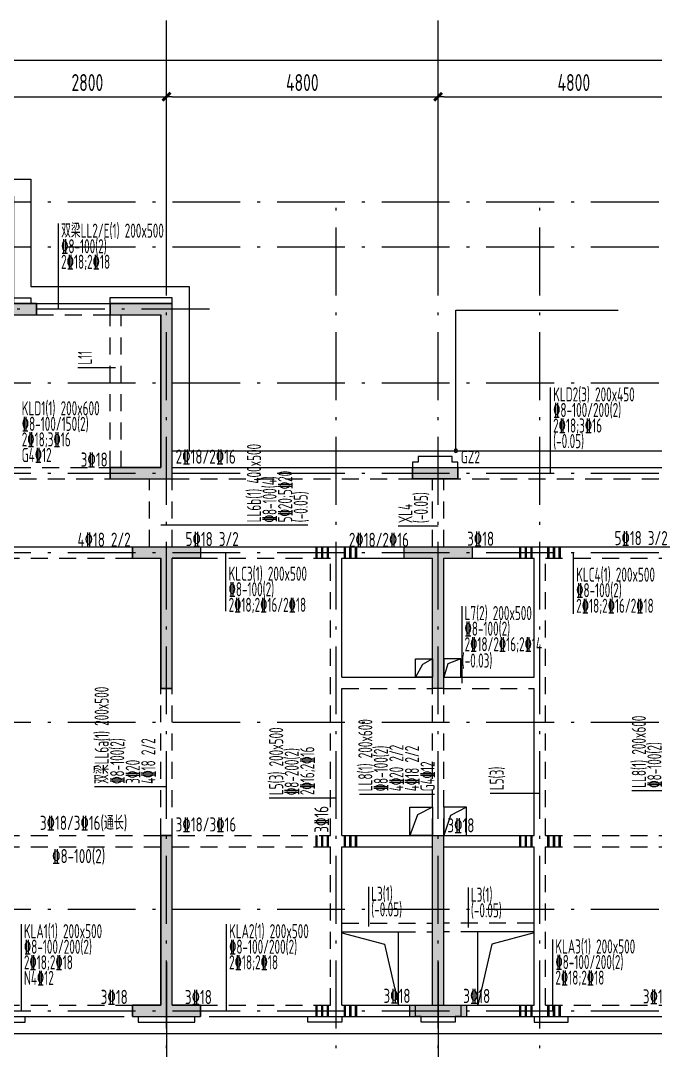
# Model space of a CAD drawing. Extents: x 580289 to 1106878, y -144605 to 78052.
# Drawn here: x 949914 to 961135, y -52942 to -34744 of the extents above; entities that cross this region are included whole.
import ezdxf

# ---------------------------------------------------------------- set-up
doc = ezdxf.new("R2010")
doc.units = 0
doc.header["$LTSCALE"] = 100
doc.linetypes.add('2', pattern=[18.5, 12, -3, 0.5, -3])
doc.linetypes.add('3', pattern=[5, 3, -2])
doc.layers.get('0').update_dxf_attribs({"linetype": 'CONTINUOUS'})
doc.layers.get('Defpoints').update_dxf_attribs({"linetype": 'CONTINUOUS'})
for name, color, linetype in [('AXIS', 3, 'CONTINUOUS'), ('COLU', 7, 'CONTINUOUS'), ('DIM', 3, 'CONTINUOUS'), ('HATCH', 254, 'CONTINUOUS'), ('jiangcha', 5, 'CONTINUOUS'), ('xj', 6, 'CONTINUOUS'), ('垂直标注', 2, 'CONTINUOUS'), ('构造柱', 7, 'CONTINUOUS'), ('梁', 4, 'CONTINUOUS'), ('梁原位标注', 7, 'CONTINUOUS'), ('梁虚线', 134, '3'), ('次梁箍筋', 1, 'CONTINUOUS'), ('水平标注', 2, 'CONTINUOUS'), ('洞口边线', 7, 'CONTINUOUS'), ('管道井', 3, 'CONTINUOUS'), ('网格', 253, '2')]:
    doc.layers.add(name, color=color, linetype=linetype)
doc.styles.get("Standard").update_dxf_attribs({"font": 'tssdeng.shx', "width": 0.7, "bigfont": 'tssdchn.shx'})
doc.styles.add('TSSD_Dimension', font='Tssdeng.shx', dxfattribs={"width": 0.7, "bigfont": 'tssdchn.shx'})
doc.dimstyles.new('TSSD_100_100$0', dxfattribs={"dimtxt": 300, "dimasz": 100, "dimexe": 250, "dimexo": 250, "dimgap": 100, "dimtad": 1, "dimdec": 0, "dimzin": 0, "dimdsep": 46, "dimtxsty": 'TSSD_Dimension', "dimblk": '_TSDBK', "dimblk1": '_TSDBK', "dimblk2": '_TSDBK', "dimsah": 1, "dimcen": 0, "dimclrt": 7, "dimadec": 0, "dimazin": 0, "dimtfac": 1, "dimtdec": 0, "dimtix": 1, "dimtmove": 2, "dimatfit": 3, "dimldrblk": '_TSDBK', "dimfxl": 1, "dimtolj": 1, "dimtzin": 0, "dimarcsym": 0})

# ---------------------------------------------------------------- blocks, each defined once
blk = doc.blocks.new('_TSDBK')
blk.add_line((-1, 0), (0, 0))
at = {"const_width": 0.5}
blk.add_lwpolyline([(-0.7, -0.7), (0.7, 0.7)], dxfattribs=at)
blk = doc.blocks.new('*D1922')
at = {"layer": 'Defpoints', "color": 0}
for p in [(-17300, 8155), (-14500, 8155), (-14500, 8155)]:
    blk.add_point(p, dxfattribs=at)
at = {"layer": 'DIM', "color": 0, "lineweight": -2}
for p, q in [((-17200, 8155), (-14600, 8155)), ((-17300, 7905), (-17300, 7905)), ((-14500, 7905), (-14500, 7905))]:
    blk.add_line(p, q, dxfattribs=at)
at = {"layer": 'DIM', "color": 0, "lineweight": -2, "xscale": 100, "yscale": 100, "zscale": 100, "rotation": 180}
blk.add_blockref('_TSDBK', (-17300, 8155), dxfattribs=at)
at = {"layer": 'DIM', "color": 0, "lineweight": -2, "xscale": 100, "yscale": 100, "zscale": 100}
blk.add_blockref('_TSDBK', (-14500, 8155), dxfattribs=at)
at = {"layer": 'DIM', "color": 7, "insert": (-15900, 8405), "char_height": 300, "attachment_point": 5, "style": 'TSSD_Dimension'}
blk.add_mtext('\\A1;2800', dxfattribs=at)
blk = doc.blocks.new('*D1923')
at = {"layer": 'Defpoints', "color": 0}
for p in [(-14500, 8155), (-9700, 8155), (-9700, 8155)]:
    blk.add_point(p, dxfattribs=at)
at = {"layer": 'DIM', "color": 0, "lineweight": -2}
for p, q in [((-9700, 8405), (-9700, 8405)), ((-14400, 8155), (-9800, 8155)), ((-14500, 7905), (-14500, 7905))]:
    blk.add_line(p, q, dxfattribs=at)
at = {"layer": 'DIM', "color": 0, "lineweight": -2, "xscale": 100, "yscale": 100, "zscale": 100, "rotation": 180}
blk.add_blockref('_TSDBK', (-14500, 8155), dxfattribs=at)
at = {"layer": 'DIM', "color": 0, "lineweight": -2, "xscale": 100, "yscale": 100, "zscale": 100}
blk.add_blockref('_TSDBK', (-9700, 8155), dxfattribs=at)
at = {"layer": 'DIM', "color": 7, "insert": (-12100, 8405), "char_height": 300, "attachment_point": 5, "style": 'TSSD_Dimension'}
blk.add_mtext('\\A1;4800', dxfattribs=at)
blk = doc.blocks.new('*D1924')
at = {"layer": 'Defpoints', "color": 0}
for p in [(-9700, 8155), (-4900, 8155), (-4900, 8155)]:
    blk.add_point(p, dxfattribs=at)
at = {"layer": 'DIM', "color": 0, "lineweight": -2}
for p, q in [((-9700, 8405), (-9700, 8405)), ((-4900, 8405), (-4900, 8405)), ((-9600, 8155), (-5000, 8155))]:
    blk.add_line(p, q, dxfattribs=at)
at = {"layer": 'DIM', "color": 0, "lineweight": -2, "xscale": 100, "yscale": 100, "zscale": 100, "rotation": 180}
blk.add_blockref('_TSDBK', (-9700, 8155), dxfattribs=at)
at = {"layer": 'DIM', "color": 0, "lineweight": -2, "xscale": 100, "yscale": 100, "zscale": 100}
blk.add_blockref('_TSDBK', (-4900, 8155), dxfattribs=at)
at = {"layer": 'DIM', "color": 7, "insert": (-7300, 8405), "char_height": 300, "attachment_point": 5, "style": 'TSSD_Dimension'}
blk.add_mtext('\\A1;4800', dxfattribs=at)
blk = doc.blocks.new('*D1939')
at = {"layer": 'Defpoints', "color": 0}
for p in [(-24700, 8802), (24500, 8802), (24500, 8802)]:
    blk.add_point(p, dxfattribs=at)
at = {"layer": 'DIM', "color": 0, "lineweight": -2}
for p, q in [((-24600, 8802), (24400, 8802)), ((-24700, 8552), (-24700, 8552))]:
    blk.add_line(p, q, dxfattribs=at)
at = {"layer": 'DIM', "color": 0, "lineweight": -2, "xscale": 100, "yscale": 100, "zscale": 100, "rotation": 180}
blk.add_blockref('_TSDBK', (-24700, 8802), dxfattribs=at)
at = {"layer": 'DIM', "color": 0, "lineweight": -2, "xscale": 100, "yscale": 100, "zscale": 100}
blk.add_blockref('_TSDBK', (24500, 8802), dxfattribs=at)
at = {"layer": 'DIM', "color": 7, "insert": (-100, 9052), "char_height": 300, "attachment_point": 5, "style": 'TSSD_Dimension'}
blk.add_mtext('\\A1;49200', dxfattribs=at)
blk = doc.blocks.new('biaozhun')
at = {"layer": 'HATCH'}
h = blk.add_hatch(color=256, dxfattribs=at)
h.paths.add_polyline_path([(19300, -8100), (19300, -7400), (19700, -7400), (19700, -8100)])
h.paths.add_polyline_path([(23800, 3000), (23800, 3450), (24600, 3450), (24600, 3000)])
h.paths.add_polyline_path([(-1550, 200), (-1550, 0), (-1450, 0), (-200, 0), (-200, -2300), (0, -2300), (0, 0), (1350, 0), (1350, 200)])
h.paths.add_polyline_path([(20300, 5400), (20300, 5600), (19800, 5600), (19800, 6400), (19000, 6400), (19000, 6200), (19600, 6200), (19600, 5400)])
h.paths.add_polyline_path([(23800, 4700), (24000, 4700), (24000, 5600), (22300, 5600), (22300, 5400), (23800, 5400)])
h.paths.add_polyline_path([(19500, -3000), (19700, -3000), (19700, -1900), (19200, -1900), (19200, 0), (19799.3, 0), (19799.3, 200), (19000, 200), (19000, -2100), (19500, -2100)])
h.paths.add_polyline_path([(24000, -3000), (24000, 0), (24600, 0), (24600, 900), (24400, 900), (24400, 200), (23800, 200), (23800, -2800), (23100, -2800), (23100, -3000)])
h.paths.add_polyline_path([(19800, 3200), (19600, 3200), (19600, 1600), (18900, 1600), (18900, 1400), (19800, 1400)])
h.paths.add_polyline_path([(14200, -2300), (14400, -2300), (14400, 0), (14900, 0), (14900, 200), (14200, 200), (13700, 200), (13700, 0), (14200, 0)])
h.paths.add_polyline_path([(17800, 6200), (17800, 6400), (17000, 6400), (17000, 4500), (16600, 4500), (16600, 4300), (17200, 4300), (17200, 6200)])
h.paths.add_polyline_path([(14400, 1600), (14400, 4300), (15300, 4300), (15300, 4500), (14200, 4500), (14200, 1400), (15300, 1400), (15300, 1600)])
h.paths.add_polyline_path([(10000, -8100), (10000, -7900), (9600, -7900), (9600, -4900), (9400, -4900), (9400, -7900), (9000, -7900), (9000, -8100), (9600, -8100)])
h.paths.add_polyline_path([(10100, 0), (10100, 200), (9400, 200), (8900, 200), (8900, 0), (9400, 0), (9400, -2300), (9600, -2300), (9600, 0)])
h.paths.add_polyline_path([(4600, -2300), (4800, -2300), (4800, 0), (5300, 0), (5300, 200), (4600, 200), (4100, 200), (4100, 0), (4600, 0)])
h.paths.add_polyline_path([(1250, 200), (-200, 200), (-1450, 200), (0, 200)], flags=0)
h.paths.add_polyline_path([(-200, -2300), (0, -2300)], flags=17)
h.paths.add_polyline_path([(-1450, 0), (-200, 0)], flags=0)
h.paths.add_polyline_path([(-200, -2300), (-200, 0)], flags=17)
h.paths.add_polyline_path([(0, -2300), (0, 0)], flags=17)
h.paths.add_polyline_path([(1250, 0), (0, 0)], flags=0)
h.paths.add_polyline_path([(-4800, -2300), (-5000, -2300), (-5000, 0), (-5500, 0), (-5500, 200), (-4800, 200), (-4300, 200), (-4300, 0), (-4800, 0)])
h.paths.add_polyline_path([(-14400, -2300), (-14600, -2300), (-14600, 0), (-15100, 0), (-15100, 200), (-14400, 200), (-13900, 200), (-13900, 0), (-14400, 0)])
h.paths.add_polyline_path([(-10300, 0), (-10300, 200), (-9600, 200), (-9100, 200), (-9100, 0), (-9600, 0), (-9600, -2300), (-9800, -2300), (-9800, 0)])
h.paths.add_polyline_path([(-10200, -8100), (-10200, -7900), (-9800, -7900), (-9800, -4900), (-9600, -4900), (-9600, -7900), (-9200, -7900), (-9200, -8100), (-9800, -8100)])
h.paths.add_polyline_path([(-18000, 6200), (-18000, 6400), (-17200, 6400), (-17200, 4500), (-16800, 4500), (-16800, 4300), (-17400, 4300), (-17400, 6200)])
h.paths.add_polyline_path([(-14600, 1600), (-14600, 4300), (-15500, 4300), (-15500, 4500), (-14400, 4500), (-14400, 1400), (-15500, 1400), (-15500, 1600)])
edge = h.paths.add_edge_path(flags=16)
edge.add_line((1350, 0), (1350, 200))
edge.add_line((-1550, 200), (-1550, 0))
h = blk.add_hatch(color=256, dxfattribs=at)
h.paths.add_polyline_path([(-14400, -4900), (-14600, -4900), (-14600, -7900), (-15100, -7900), (-15100, -8100), (-14600, -8100), (-13900, -8100), (-13900, -7900), (-14400, -7900)])
h.paths.add_polyline_path([(-4800, -4900), (-5000, -4900), (-5000, -7900), (-5500, -7900), (-5500, -8100), (-5000, -8100), (-4300, -8100), (-4300, -7900), (-4800, -7900)])
h.paths.add_polyline_path([(4600, -7900), (4100, -7900), (4100, -8100), (4800, -8100), (5300, -8100), (5300, -7900), (4800, -7900), (4800, -4900), (4600, -4900)])
h.paths.add_polyline_path([(14400, -4900), (14200, -4900), (14200, -7900), (13700, -7900), (13700, -8100), (14400, -8100), (14900, -8100), (14900, -7900), (14400, -7900)])
at = {"layer": 'AXIS'}
for p, q in [((-14500, 5500), (-14500, 9500)), ((-9700, 5500), (-9700, 9500)), ((-14500, -7138.2), (-14500, -11138.2)), ((-9700, -7138.2), (-9700, -11138.2))]:
    blk.add_line(p, q, dxfattribs=at)
at = {"layer": 'COLU'}
for points in [[(-18000, 6400), (-18000, 6200), (-17400, 6200), (-17400, 4300), (-16800, 4300), (-16800, 4500), (-17200, 4500), (-17200, 6400), (-18000, 6400)], [(-17200, 4500), (-16800, 4500)], [(-16800, 4500), (-16800, 4300)], [(-15500, 4500), (-14400, 4500)], [(-15500, 4300), (-15500, 4500)], [(-15500, 4500), (-15500, 4300), (-14600, 4300), (-14600, 1600), (-15500, 1600), (-15500, 1400), (-14400, 1400), (-14400, 4500), (-15500, 4500)], [(-14400, 1400), (-14400, 4500)], [(-17400, 4300), (-16800, 4300)], [(-15500, 4300), (-14600, 4300)], [(-14600, 1600), (-14600, 4300)], [(-15500, 1600), (-14600, 1600)], [(-15500, 1400), (-15500, 1600)], [(-15500, 1400), (-14400, 1400)], [(-15100, 200), (-14400, 200)], [(-15100, 0), (-15100, 200)], [(-15100, 200), (-15100, 0), (-14600, 0), (-14600, -2300), (-14400, -2300), (-14400, 0)], [(-15100, 200), (-13900, 200), (-13900, 0), (-14400, 0)], [(-14400, 200), (-13900, 200)], [(-13900, 200), (-13900, 0)], [(-10300, 200), (-9600, 200)], [(-10300, 0), (-10300, 200)], [(-9600, 200), (-9100, 200)], [(-9100, 200), (-9100, 0)], [(-15100, 0), (-14600, 0)], [(-14600, -2300), (-14600, 0)], [(-14400, 0), (-13900, 0)], [(-14400, -2300), (-14400, 0)], [(-10300, 0), (-9800, 0)], [(-9800, -2300), (-9800, 0)], [(-9600, 0), (-9100, 0)], [(-9600, -2300), (-9600, 0)], [(-14400, -2300), (-14600, -2300)], [(-9600, -2300), (-9800, -2300)], [(-14400, -4900), (-14600, -4900), (-14600, -7900), (-15100, -7900), (-15100, -8100), (-13900, -8100), (-13900, -7900), (-14400, -7900), (-14400, -4900)], [(-14600, -7900), (-14600, -4900)], [(-14600, -4900), (-14400, -4900)], [(-14400, -7900), (-14400, -4900)], [(-9800, -7900), (-9800, -4900)], [(-9800, -4900), (-9600, -4900)], [(-9600, -7900), (-9600, -4900)], [(-15100, -7900), (-14600, -7900)], [(-15100, -8100), (-15100, -7900)], [(-14400, -7900), (-13900, -7900)], [(-13900, -7900), (-13900, -8100)], [(-10200, -7900), (-9800, -7900)], [(-10200, -8100), (-10200, -7900)], [(-9600, -7900), (-9200, -7900)], [(-9200, -7900), (-9200, -8100)], [(-15100, -8100), (-14600, -8100)], [(-14600, -8100), (-13900, -8100)], [(-10200, -8100), (-9800, -8100)], [(-9800, -8100), (-9200, -8100)]]:
    blk.add_lwpolyline(points, dxfattribs=at)
at = {"layer": '梁'}
for p, q in [((-16800, 4500), (-15300, 4500)), ((-14400, 1600), (-9700, 1600)), ((-9700, 1600), (-4900, 1600)), ((-17500, 200), (-15100, 200)), ((-13900, 200), (-11500, 200)), ((-11500, 200), (-10300, 200)), ((-9100, 200), (-7900, 200)), ((-7900, 200), (-5500, 200)), ((-11400, 0), (-10300, 0)), ((-11400, -2100), (-11400, 0)), ((-9100, 0), (-8000, 0)), ((-8000, -2100), (-8000, 0)), ((-11400, -2100), (-9800, -2100)), ((-9600, -2100), (-8000, -2100)), ((-11400, -4900), (-11400, -2300)), ((-8000, -4900), (-8000, -2300)), ((-11400, -4900), (-9800, -4900)), ((-9600, -4900), (-8000, -4900)), ((-11400, -5100), (-9800, -5100)), ((-11400, -7900), (-11400, -5100)), ((-9600, -5100), (-8000, -5100)), ((-8000, -7900), (-8000, -5100)), ((-11400, -6600), (-10400, -6600)), ((-10400, -7900), (-10400, -6600)), ((-8000, -6600), (-9000, -6600)), ((-9000, -7900), (-9000, -6600)), ((-11400, -7900), (-10200, -7900)), ((-9200, -7900), (-8000, -7900)), ((-17400, -8100), (-15250, -8100)), ((-13750, -8100), (-10200, -8100)), ((-9200, -8100), (-5650, -8100))]:
    blk.add_line(p, q, dxfattribs=at)
at = {"layer": '梁虚线'}
for p, q in [((-16800, 4300), (-15300, 4300)), ((-15500, 1600), (-15500, 4300)), ((-15300, 1600), (-15300, 4300)), ((-17200, 1600), (-15500, 1600)), ((-19100, 1400), (-15500, 1400)), ((-14800, 200), (-14800, 1400)), ((-14400, 1400), (-9800, 1400)), ((-14400, 200), (-14400, 1400)), ((-9800, 200), (-9800, 1400)), ((-9600, 1400), (-5000, 1400)), ((-9600, 200), (-9600, 1400)), ((-17400, 0), (-15100, 0)), ((-13900, 0), (-11600, 0)), ((-11600, -4900), (-11600, 0)), ((-7800, -4900), (-7800, 0)), ((-7800, 0), (-5500, 0)), ((-14600, -4900), (-14600, -2300)), ((-14400, -4900), (-14400, -2300)), ((-11400, -2300), (-9800, -2300)), ((-9800, -4900), (-9800, -2300)), ((-9600, -2300), (-8000, -2300)), ((-9600, -4900), (-9600, -2300)), ((-17400, -4900), (-14600, -4900)), ((-14300, -4900), (-11600, -4900)), ((-7800, -4900), (-5000, -4900)), ((-17400, -5100), (-14600, -5100)), ((-14400, -5100), (-11600, -5100)), ((-11600, -7900), (-11600, -5100)), ((-7800, -5100), (-5000, -5100)), ((-7800, -7900), (-7800, -5100)), ((-11400, -6450), (-9800, -6450)), ((-8000, -6450), (-9600, -6450)), ((-10400, -6600), (-9800, -6600)), ((-9000, -6600), (-9600, -6600)), ((-17400, -7900), (-15100, -7900)), ((-13900, -7900), (-11600, -7900)), ((-7800, -7900), (-5500, -7900))]:
    blk.add_line(p, q, dxfattribs=at)
at = {"layer": '次梁箍筋', "const_width": 44.9}
for points in [[(-11850, 200), (-11850, 0)], [(-11750, 200), (-11750, 0)], [(-11650, 200), (-11650, 0)], [(-11350, 200), (-11350, 0)], [(-11250, 200), (-11250, 0)], [(-11150, 200), (-11150, 0)], [(-8250, 200), (-8250, 0)], [(-8150, 200), (-8150, 0)], [(-8050, 200), (-8050, 0)], [(-7750, 200), (-7750, 0)], [(-7650, 200), (-7650, 0)], [(-7550, 200), (-7550, 0)], [(-11850, -4900), (-11850, -5100)], [(-11750, -4900), (-11750, -5100)], [(-11650, -4900), (-11650, -5100)], [(-11350, -4900), (-11350, -5100)], [(-11250, -4900), (-11250, -5100)], [(-11150, -4900), (-11150, -5100)], [(-8250, -4900), (-8250, -5100)], [(-8150, -4900), (-8150, -5100)], [(-8050, -4900), (-8050, -5100)], [(-7750, -4900), (-7750, -5100)], [(-7650, -4900), (-7650, -5100)], [(-7550, -4900), (-7550, -5100)], [(-11850, -7900), (-11850, -8100)], [(-11750, -7900), (-11750, -8100)], [(-11650, -7900), (-11650, -8100)], [(-11350, -7900), (-11350, -8100)], [(-11250, -7900), (-11250, -8100)], [(-11150, -7900), (-11150, -8100)], [(-8250, -7900), (-8250, -8100)], [(-8150, -7900), (-8150, -8100)], [(-8050, -7900), (-8050, -8100)], [(-7750, -7900), (-7750, -8100)], [(-7650, -7900), (-7650, -8100)], [(-7550, -7900), (-7550, -8100)]]:
    blk.add_lwpolyline(points, dxfattribs=at)
at = {"layer": '洞口边线'}
for points in [[(-11400, -6621.5), (-10650.6, -6823), (-10400, -7900)], [(-8000, -6621.5), (-8749.4, -6823), (-9000, -7900)]]:
    blk.add_lwpolyline(points, dxfattribs=at)
at = {"layer": '网格'}
for p, q in [((-14500, -10158), (-14500, 8494.5)), ((-9700, -10158), (-9700, 8495.8)), ((-25497.6, 6300), (25297.6, 6300)), ((-11500, -10158), (-11500, 6300)), ((-7900, -10158), (-7900, 6300)), ((-25497.6, 5500), (25297.6, 5500)), ((-13742.1, 4400), (-17461.8, 4400)), ((-25497.6, 3100), (25297.6, 3100)), ((-25497.6, 1501.3), (25297.6, 1500)), ((-25497.6, 100), (25297.6, 100)), ((-25497.6, -2900), (25297.6, -2900)), ((-25497.6, -6200), (25297.6, -6200)), ((-25497.6, -8000), (25297.6, -8000))]:
    blk.add_line(p, q, dxfattribs=at)
at = {"layer": 'DIM'}
for base, p1, p2, picture, middle in [((24500, 8801.9), (-24700, 8801.9), (24500, 8801.9), '*D1939', (-100, 9051.9)), ((-14500, 8155.3), (-17300, 8155.3), (-14500, 8155.3), '*D1922', (-15900, 8405.3)), ((-9700, 8155.3), (-14500, 8155.3), (-9700, 8155.3), '*D1923', (-12100, 8405.3)), ((-4900, 8155.3), (-9700, 8155.3), (-4900, 8155.3), '*D1924', (-7300, 8405.3))]:
    dim = blk.add_linear_dim(base=base, p1=p1, p2=p2, dimstyle='TSSD_100_100$0', dxfattribs=at)
    dim.commit()
    dim.dimension.update_dxf_attribs({"geometry": picture, "text_midpoint": middle})

msp = doc.modelspace()

# ---------------------------------------------------------------- hatches: boundary and pattern name
at = {"layer": 'HATCH'}
msp.add_hatch(color=256, dxfattribs=at).paths.add_polyline_path([(957644.3, -42644), (956844.3, -42644), (956844.3, -42844), (957644.3, -42844)])

# ---------------------------------------------------------------- linework, layer by layer
at = {"layer": 'xj'}
for p, q in [((957607.3, -42344), (957607.3, -39859.4)), ((957607.3, -39859.4), (960475.8, -39859.4)), ((946794.3, -52644), (966894.3, -52644))]:
    msp.add_line(p, q, dxfattribs=at)
for points in [[(946694.3, -38244), (946694.3, -37544), (950094.3, -37544), (950094.3, -39444), (952894.3, -39444), (952894.3, -42344)], [(949794.3, -39744), (949794.3, -39644), (950096.4, -39644), (950096.4, -39744)], [(949794.3, -39744), (949794.3, -39644), (950096.4, -39644), (950096.4, -39744)], [(952594.3, -39744), (952594.3, -39644), (951492.2, -39644), (951492.2, -39744)], [(952594.3, -39744), (952594.3, -39644), (951492.2, -39644), (951492.2, -39744)], [(952594.3, -42344), (963244.3, -42344)], [(949394.3, -52344), (949394.3, -52444), (949994.3, -52444), (949994.3, -52444), (949994.3, -52344)], [(949394.3, -52344), (949394.3, -52444), (949994.3, -52444), (949994.3, -52444), (949994.3, -52344)], [(951944.3, -52344), (951994.3, -52344), (951994.3, -52444), (952994.3, -52444), (952994.3, -52344), (953094.3, -52344)], [(951944.3, -52344), (951994.3, -52344), (951994.3, -52444), (952994.3, -52444), (952994.3, -52344), (953094.3, -52344)], [(955594.3, -52344), (955594.3, -52444), (954994.3, -52444), (954994.3, -52444), (954994.3, -52344)], [(955594.3, -52344), (955594.3, -52444), (954994.3, -52444), (954994.3, -52444), (954994.3, -52344)], [(958994.3, -52344), (958994.3, -52444), (959594.3, -52444), (959594.3, -52444), (959594.3, -52344)], [(958994.3, -52344), (958994.3, -52444), (959594.3, -52444), (959594.3, -52444), (959594.3, -52344)]]:
    msp.add_lwpolyline(points, dxfattribs=at)
msp.add_lwpolyline([(957607.3, -42374, 1), (957607.3, -42314, 1)], format="xyb", close=True, dxfattribs=at)
for points in [[(956844.3, -42544), (956844.3, -42844), (957644.3, -42844), (957644.3, -42544), (957544.3, -42544), (957544.3, -42444), (956944.3, -42444), (956944.3, -42544)], [(956844.3, -42544), (956844.3, -42844), (957644.3, -42844), (957644.3, -42544), (957544.3, -42544), (957544.3, -42444), (956944.3, -42444), (956944.3, -42544)], [(956894.3, -52144), (957694.3, -52144), (957694.3, -52344), (957594.3, -52344), (957594.3, -52444), (956994.3, -52444), (956994.3, -52344), (956894.3, -52344)], [(956894.3, -52144), (957694.3, -52144), (957694.3, -52344), (957594.3, -52344), (957594.3, -52444), (956994.3, -52444), (956994.3, -52344), (956894.3, -52344)]]:
    msp.add_lwpolyline(points, close=True, dxfattribs=at)
at = {"layer": '垂直标注'}
for p, q in [((950925, -40873.2), (951594.3, -40873.2)), ((954989.7, -43659.8), (952394.3, -43659.8)), ((956590.9, -43673.6), (957294.3, -43673.6)), ((951221.4, -48280.8), (952494.3, -48280.8)), ((959094.3, -48404), (958213.1, -48404)), ((960718.2, -48349.8), (962094.3, -48349.8)), ((954306.6, -48480), (955491.3, -48480)), ((955904.5, -48412.1), (957232.1, -48412.1))]:
    msp.add_line(p, q, dxfattribs=at)
at = {"layer": '构造柱'}
msp.add_lwpolyline([(956844.3, -42644), (957644.3, -42644), (957644.3, -42844), (956844.3, -42844)], close=True, dxfattribs=at)
msp.add_lwpolyline([(956844.3, -42644), (957644.3, -42644), (957644.3, -42844), (956844.3, -42844)], close=True, dxfattribs=at)
at = {"layer": '水平标注'}
for p, q in [((950580.8, -38331), (950580.8, -39844)), ((959277.8, -41224.6), (959277.8, -42744)), ((953540.8, -45179.3), (953540.8, -44144)), ((959685.3, -45228.4), (959685.3, -44144)), ((957712, -45088.6), (957712, -46454.7)), ((956061.3, -50048.8), (956061.3, -50751.2)), ((957823.1, -50065.7), (957823.1, -50768.2)), ((949922.6, -50709.8), (949922.6, -52244)), ((953549.8, -50709.8), (953549.8, -52244)), ((959317.3, -50980), (959317.3, -52244))]:
    msp.add_line(p, q, dxfattribs=at)
at = {"layer": '管道井', "color": 6}
for points in [[(956894.3, -46024), (957194.3, -46024), (957194.3, -46344), (956894.3, -46344)], [(957694.3, -46024), (957394.3, -46024), (957394.3, -46344), (957694.3, -46344)], [(957194.3, -49142.6), (956794.3, -49142.6), (956794.3, -48642.6), (957194.3, -48642.6)], [(957394.3, -49142.6), (957794.3, -49142.6), (957794.3, -48642.6), (957394.3, -48642.6)]]:
    msp.add_lwpolyline(points, close=True, dxfattribs=at)
for points in [[(957194.3, -46024), (957018.6, -46120.6), (956894.3, -46344)], [(957694.3, -46024), (957466.9, -46112.2), (957394.3, -46344)], [(957194.3, -48642.6), (956928.5, -48778.3), (956794.3, -49142.6)], [(957794.3, -48642.6), (957513.9, -48792.5), (957394.3, -49142.6)]]:
    msp.add_lwpolyline(points, dxfattribs=at)

# ---------------------------------------------------------------- block references
at = {"layer": 'jiangcha'}
msp.add_blockref('biaozhun', (966994.3, -44244), dxfattribs=at)

# ---------------------------------------------------------------- texts
at = {"layer": '垂直标注', "width": 0.6}
for s, p in [('L11', (951175, -40823.2)), ('LL6b(1) 400x500', (954164.7, -43609.8)), ('5\x8420;5\x8420', (954714.7, -43609.8)), ('\x848-100(4)', (954439.7, -43609.8)), ('(-0.05)', (954989.7, -43609.8)), ('(-0.05)', (957115.9, -43623.6)), ('XL4', (956840.9, -43623.6)), ('双梁LL6a(1) 200x500', (951471.4, -48230.8)), ('LL8(1) 200x600', (956132.1, -48362.1)), ('LL8(1) 200x600', (960968.2, -48299.8)), ('L5(3) 200x500', (954556.6, -48430)), ('\x848-100(2)', (951746.4, -48230.8)), ('4\x8418 2/2', (952296.4, -48230.8)), ('\x848-200(2)', (954831.6, -48430)), ('2\x8416;2\x8416', (955106.6, -48430)), ('\x848-100(2)', (956407.1, -48362.1)), ('4\x8420 2/2', (956682.1, -48362.1)), ('4\x8418 2/2', (956957.1, -48362.1)), ('\x848-100(2)', (961243.2, -48299.8)), ('3\x8420', (952021.4, -48230.8)), ('G4\x8412', (957232.1, -48362.1)), ('L5(3)', (958455.6, -48342.7))]:
    msp.add_text(s, height=250, rotation=90, dxfattribs=at).set_placement(p)
at = {"layer": '构造柱', "width": 0.7}
msp.add_text('GZ2', height=220, dxfattribs=at).set_placement((957694.9, -42567))
at = {"layer": '梁原位标注', "width": 0.7}
for s, p in [('3\x8418', (950976.6, -42626.5)), ('2\x8418/2\x8416', (952655.6, -42574)), ('4\x8418 2/2', (950919.6, -44040.8)), ('5\x8418 3/2', (952830.1, -44030.5)), ('2\x8418/2\x8416', (955716.6, -44044.4)), ('3\x8418', (957807.4, -44024.9)), ('5\x8418 3/2', (960413.7, -44013.6)), ('3\x8418/3\x8416(通长)', (950256.5, -49045.6)), ('3\x8418/3\x8416', (952655.6, -49074)), ('3\x8418', (957458.5, -49088.9)), ('\x848-100(2)', (950469.6, -49633.2)), ('3\x8418', (956328.7, -52102.6)), ('3\x8418', (957738.2, -52104.3)), ('3\x8418', (960913.7, -52113)), ('3\x8418', (951330.7, -52121.8)), ('3\x8418', (952818.1, -52124))]:
    msp.add_text(s, height=250, dxfattribs=at).set_placement(p)
msp.add_text('3\x8416', height=250, rotation=90, dxfattribs=at).set_placement((955356.8, -49093.6))
at = {"layer": '水平标注', "width": 0.6}
for s, p in [('双梁LL2/E(1) 200x500', (950630.8, -38581)), ('\x848-100(2)', (950630.8, -38856)), ('2\x8418;2\x8418', (950630.8, -39131)), ('KLD2(3) 200x450', (959327.8, -41474.6)), ('KLD1(1) 200x600', (949934.9, -41719.6)), ('\x848-100/200(2)', (959327.8, -41749.6)), ('\x848-100/150(2)', (949934.9, -41994.6)), ('2\x8418;3\x8416', (959327.8, -42024.6)), ('2\x8418;3\x8416', (949934.9, -42269.6)), ('(-0.05)', (959327.8, -42299.6)), ('G4\x8412', (949934.9, -42544.6)), ('KLC3(1) 200x500', (953590.8, -44642.5)), ('KLC4(1) 200x500', (959735.3, -44659.2)), ('\x848-100(2)', (953590.8, -44917.5)), ('\x848-100(2)', (959735.3, -44934.2)), ('2\x8418;2\x8416/2\x8418', (953590.8, -45192.5)), ('L7(2) 200x500', (957762, -45338.6)), ('2\x8418;2\x8416/2\x8418', (959735.3, -45209.2)), ('\x848-100(2)', (957762, -45613.6)), ('2%%13218/2%%13216;2%%13214', (957762, -45888.6)), ('(-0.03)', (957710.7, -46177.3)), ('L3(1)', (956111.3, -50298.8)), ('L3(1)', (957873.1, -50315.7)), ('(-0.05)', (956111.3, -50573.8)), ('(-0.05)', (957873.1, -50590.7)), ('KLA1(1) 200x500', (949972.6, -50959.8)), ('KLA2(1) 200x500', (953599.8, -50959.8)), ('\x848-100/200(2)', (949972.6, -51234.8)), ('\x848-100/200(2)', (953599.8, -51234.8)), ('KLA3(1) 200x500', (959367.3, -51230)), ('2\x8418;2\x8418', (949972.6, -51509.8)), ('2\x8418;2\x8418', (953599.8, -51509.8)), ('\x848-100/200(2)', (959367.3, -51505)), ('N4\x8412', (949972.6, -51784.8)), ('2\x8418;2\x8418', (959367.3, -51780))]:
    msp.add_text(s, height=250, dxfattribs=at).set_placement(p)

doc.saveas('drawing.dxf')
